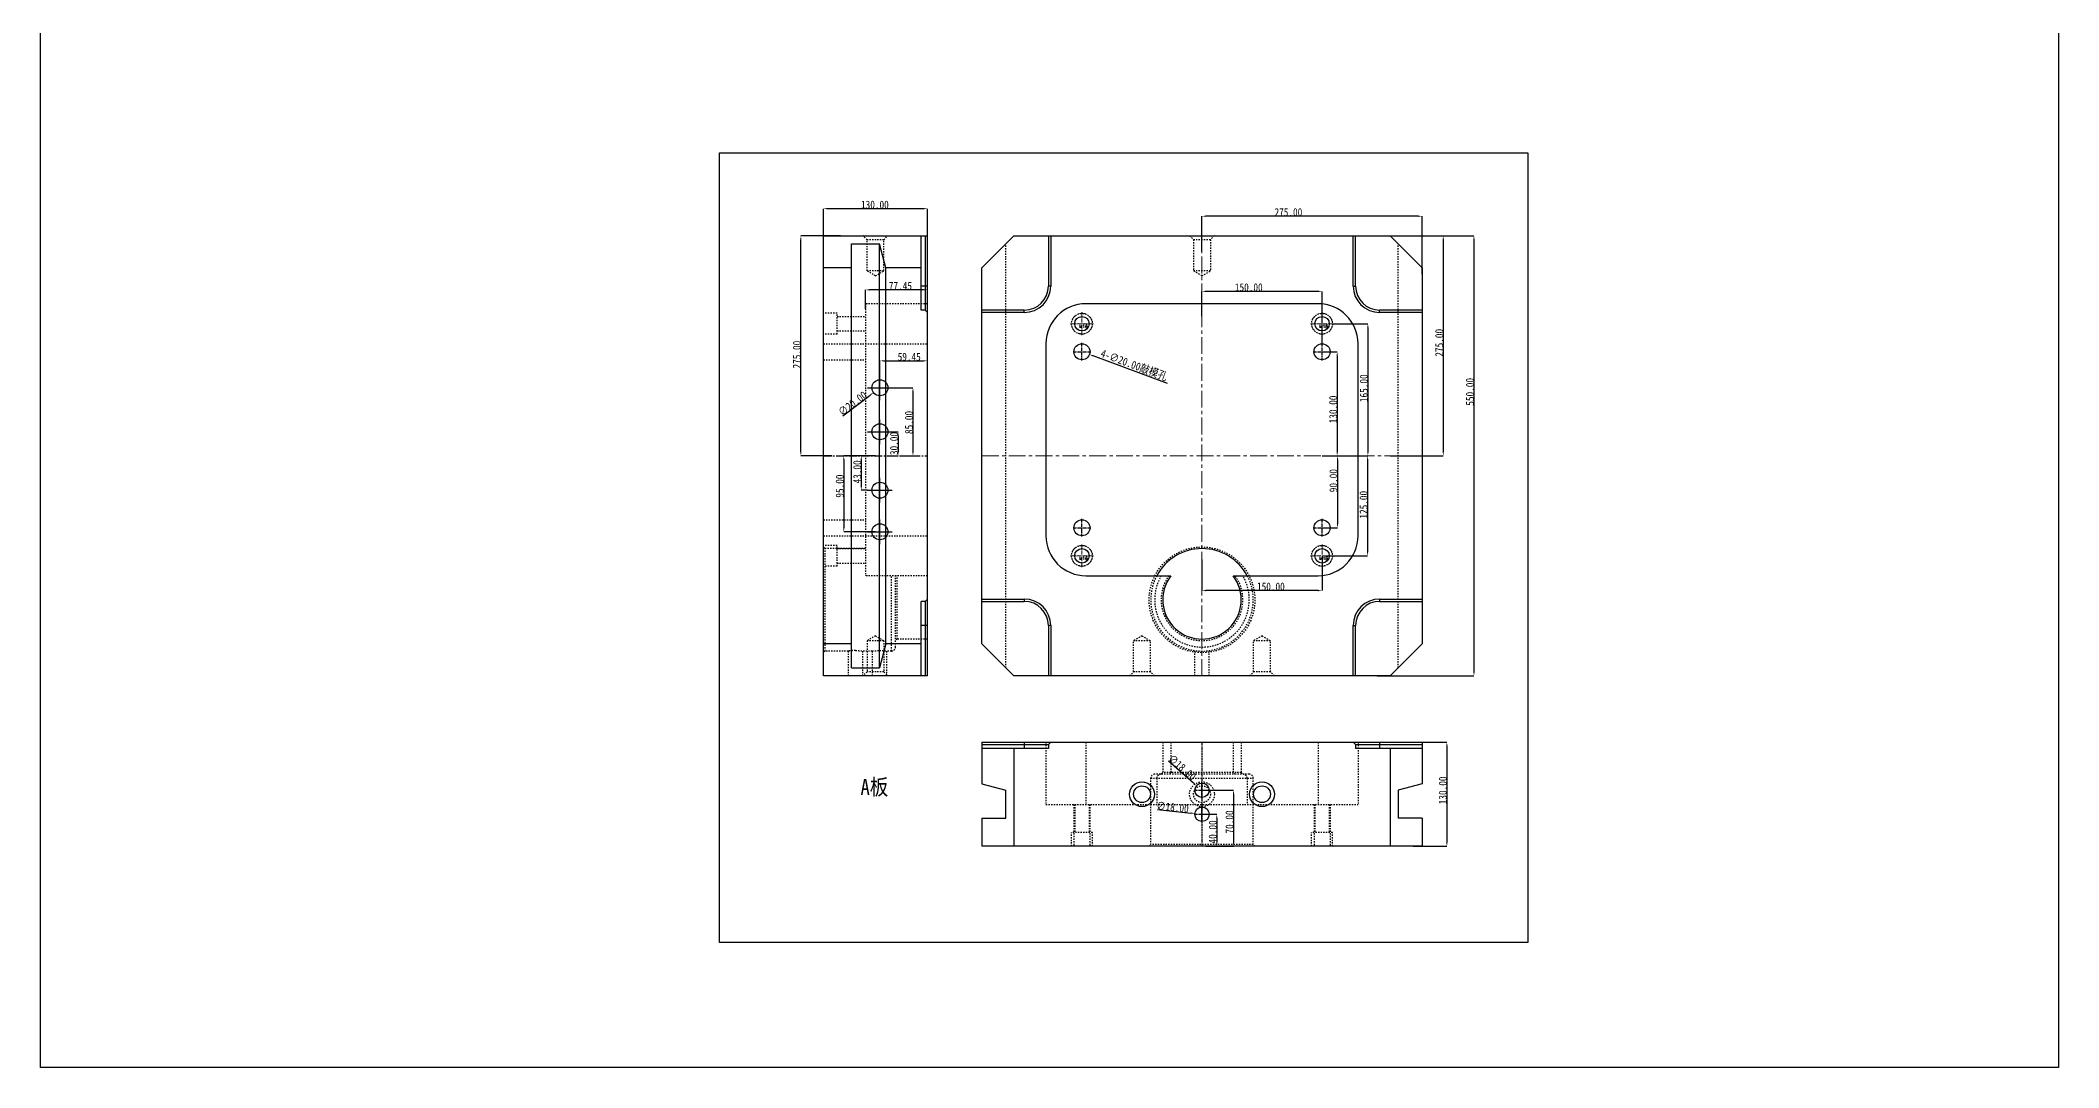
# Model space of a CAD drawing. Header units: millimetres. Extents: x -840 to 1682, y -9216 to -2117.
# Drawn here: x -840 to 1682, y -9216 to -7932 of the extents above; entities that cross this region are included whole.
import ezdxf

# ---------------------------------------------------------------- set-up
doc = ezdxf.new("R2010")
doc.units = ezdxf.units.MM
doc.header["$LTSCALE"] = 16.335
doc.header["$PDMODE"] = 3
doc.header["$PDSIZE"] = 8
doc.linetypes.add('CENTER', pattern=[0.6, 0.375, -0.075, 0.075, -0.075])
doc.linetypes.add('HIDDEN', pattern=[0.2, 0.1, -0.1])
doc.layers.get('0').update_dxf_attribs({"linetype": 'CONTINUOUS'})
doc.layers.get('Defpoints').update_dxf_attribs({"linetype": 'CONTINUOUS'})
doc.layers.add('center', color=1, linetype='CENTER', lineweight=9)
doc.layers.add('screw', color=33, linetype='CONTINUOUS', lineweight=13)
doc.layers.add('DEFAULT_2', color=8, linetype='HIDDEN')
doc.styles.get("Standard").update_dxf_attribs({"font": 'txt', "width": 0.85})
doc.styles.add('TXT', font='txt.shx', dxfattribs={"bigfont": 'gbcbig.shx'})
doc.dimstyles.new('mold', dxfattribs={"dimtxt": 10, "dimasz": 5, "dimexe": 0, "dimexo": 0, "dimgap": 0, "dimtad": 1, "dimzin": 1, "dimdsep": 46, "dimtxsty": 'Standard', "dimcen": 0, "dimclrd": 4, "dimclre": 4, "dimclrt": 6, "dimazin": 0, "dimtfac": 1, "dimtofl": 0, "dimtmove": 0, "dimatfit": 3, "dimfxl": 0, "dimarcsym": 0})

# ---------------------------------------------------------------- blocks, each defined once
blk = doc.blocks.new('*D767')
at = {"color": 4, "lineweight": -2}
for p, q in [((138.1, -8176.1), (138.1, -8142.4)), ((263.1, -8142.4), (143.1, -8142.4)), ((268.1, -8176.1), (268.1, -8142.4))]:
    blk.add_line(p, q, dxfattribs=at)
at = {"color": 4}
for points in [[(143.1, -8141.5), (143.1, -8143.2), (138.1, -8142.4)], [(263.1, -8141.5), (263.1, -8143.2), (268.1, -8142.4)]]:
    blk.add_solid(points, dxfattribs=at)
at = {"layer": 'Defpoints', "color": 0}
for p in [(138.1, -8142.4), (138.1, -8176.1), (268.1, -8176.1)]:
    blk.add_point(p, dxfattribs=at)
at = {"color": 6, "insert": (202.4, -8137.4), "char_height": 10, "attachment_point": 5}
blk.add_mtext('130.00', dxfattribs=at)
blk = doc.blocks.new('*D768')
at = {"color": 4, "lineweight": -2}
for p, q in [((190.7, -8267.6), (190.7, -8243.8)), ((263.1, -8243.8), (195.7, -8243.8)), ((268.1, -8288.7), (268.1, -8243.8))]:
    blk.add_line(p, q, dxfattribs=at)
at = {"color": 4}
for points in [[(195.7, -8242.9), (195.7, -8244.6), (190.7, -8243.8)], [(263.1, -8242.9), (263.1, -8244.6), (268.1, -8243.8)]]:
    blk.add_solid(points, dxfattribs=at)
at = {"layer": 'Defpoints', "color": 0}
for p in [(190.7, -8243.8), (190.7, -8267.6), (268.1, -8288.7)]:
    blk.add_point(p, dxfattribs=at)
at = {"color": 6, "insert": (234.3, -8238.8), "char_height": 10, "attachment_point": 5}
blk.add_mtext('77.45', dxfattribs=at)
blk = doc.blocks.new('screw_m16_i')
at = {"layer": 'screw', "color": 1, "linetype": 'CENTER', "ltscale": 0.808571}
for p, q in [((-14.3, 0), (14.3, 0)), ((0, -14.3), (0, 14.3))]:
    blk.add_line(p, q, dxfattribs=at)
at = {"layer": 'screw', "color": 8, "linetype": 'HIDDEN', "ltscale": 0.808571}
blk.add_circle((0, 0), 13, dxfattribs=at)
at = {"layer": 'screw', "color": 33}
blk.add_circle((0, 0), 9, dxfattribs=at)
at = {"layer": 'screw', "color": 6, "style": 'TXT'}
blk.add_text('M16', height=3.9, dxfattribs=at).set_placement((-3.38, -5.2))
blk = doc.blocks.new('*D769')
at = {"color": 4, "lineweight": -2}
for p, q in [((611.1, -8196), (611.1, -8151.8)), ((881.1, -8151.8), (616.1, -8151.8)), ((886.1, -8224.2), (886.1, -8151.8))]:
    blk.add_line(p, q, dxfattribs=at)
at = {"color": 4}
for points in [[(616.1, -8151), (616.1, -8152.6), (611.1, -8151.8)], [(881.1, -8151), (881.1, -8152.6), (886.1, -8151.8)]]:
    blk.add_solid(points, dxfattribs=at)
at = {"layer": 'Defpoints', "color": 0}
for p in [(611.1, -8151.8), (611.1, -8196), (886.1, -8224.2)]:
    blk.add_point(p, dxfattribs=at)
at = {"color": 6, "insert": (719.1, -8146.8), "char_height": 10, "attachment_point": 5}
blk.add_mtext('275.00', dxfattribs=at)
blk = doc.blocks.new('*D770')
at = {"color": 4, "lineweight": -2}
for p, q in [((846.1, -8176.1), (912.6, -8176.1)), ((912.6, -8181.1), (912.6, -8446.1)), ((846.1, -8451.1), (912.6, -8451.1))]:
    blk.add_line(p, q, dxfattribs=at)
at = {"color": 4}
for points in [[(911.8, -8181.1), (913.4, -8181.1), (912.6, -8176.1)], [(911.8, -8446.1), (913.4, -8446.1), (912.6, -8451.1)]]:
    blk.add_solid(points, dxfattribs=at)
at = {"layer": 'Defpoints', "color": 0}
for p in [(846.1, -8176.1), (846.1, -8451.1), (912.6, -8451.1)]:
    blk.add_point(p, dxfattribs=at)
at = {"color": 6, "insert": (907.6, -8309.9), "char_height": 10, "attachment_point": 5, "rotation": 90}
blk.add_mtext('275.00', dxfattribs=at)
blk = doc.blocks.new('*D771')
at = {"color": 4, "lineweight": -2}
for p, q in [((761.1, -8321.1), (780.1, -8321.1)), ((780.1, -8326.1), (780.1, -8446.1)), ((761.1, -8451.1), (780.1, -8451.1))]:
    blk.add_line(p, q, dxfattribs=at)
at = {"color": 4}
for points in [[(779.2, -8326.1), (780.9, -8326.1), (780.1, -8321.1)], [(779.2, -8446.1), (780.9, -8446.1), (780.1, -8451.1)]]:
    blk.add_solid(points, dxfattribs=at)
at = {"layer": 'Defpoints', "color": 0}
for p in [(761.1, -8321.1), (761.1, -8451.1), (780.1, -8451.1)]:
    blk.add_point(p, dxfattribs=at)
at = {"color": 6, "insert": (775.1, -8393.2), "char_height": 10, "attachment_point": 5, "rotation": 90}
blk.add_mtext('130.00', dxfattribs=at)
blk = doc.blocks.new('*D772')
at = {"color": 4, "lineweight": -2}
for p, q in [((775.4, -8286.1), (818.4, -8286.1)), ((818.4, -8291.1), (818.4, -8446.1)), ((761.1, -8451.1), (818.4, -8451.1))]:
    blk.add_line(p, q, dxfattribs=at)
at = {"color": 4}
for points in [[(817.6, -8291.1), (819.3, -8291.1), (818.4, -8286.1)], [(817.6, -8446.1), (819.3, -8446.1), (818.4, -8451.1)]]:
    blk.add_solid(points, dxfattribs=at)
at = {"layer": 'Defpoints', "color": 0}
for p in [(775.4, -8286.1), (761.1, -8451.1), (818.4, -8451.1)]:
    blk.add_point(p, dxfattribs=at)
at = {"color": 6, "insert": (813.4, -8366.7), "char_height": 10, "attachment_point": 5, "rotation": 90}
blk.add_mtext('165.00', dxfattribs=at)
blk = doc.blocks.new('*D773')
at = {"color": 4, "lineweight": -2}
for p, q in [((611.1, -8276.8), (611.1, -8245.7)), ((756.1, -8245.7), (616.1, -8245.7)), ((761.1, -8310.1), (761.1, -8245.7))]:
    blk.add_line(p, q, dxfattribs=at)
at = {"color": 4}
for points in [[(616.1, -8244.8), (616.1, -8246.5), (611.1, -8245.7)], [(756.1, -8244.8), (756.1, -8246.5), (761.1, -8245.7)]]:
    blk.add_solid(points, dxfattribs=at)
at = {"layer": 'Defpoints', "color": 0}
for p in [(611.1, -8245.7), (611.1, -8276.8), (761.1, -8310.1)]:
    blk.add_point(p, dxfattribs=at)
at = {"color": 6, "insert": (669.6, -8240.7), "char_height": 10, "attachment_point": 5}
blk.add_mtext('150.00', dxfattribs=at)
blk = doc.blocks.new('*D774')
at = {"color": 4, "lineweight": -2}
for p, q in [((761.1, -8451.1), (780.4, -8451.1)), ((780.4, -8456.1), (780.4, -8536.1)), ((761.1, -8541.1), (780.4, -8541.1))]:
    blk.add_line(p, q, dxfattribs=at)
at = {"color": 4}
for points in [[(779.6, -8456.1), (781.3, -8456.1), (780.4, -8451.1)], [(779.6, -8536.1), (781.3, -8536.1), (780.4, -8541.1)]]:
    blk.add_solid(points, dxfattribs=at)
at = {"layer": 'Defpoints', "color": 0}
for p in [(761.1, -8451.1), (761.1, -8541.1), (780.4, -8541.1)]:
    blk.add_point(p, dxfattribs=at)
at = {"color": 6, "insert": (775.4, -8482.2), "char_height": 10, "attachment_point": 5, "rotation": 90}
blk.add_mtext('90.00', dxfattribs=at)
blk = doc.blocks.new('*D775')
at = {"color": 4, "lineweight": -2}
for p, q in [((789.8, -8451.1), (818.1, -8451.1)), ((818.1, -8456.1), (818.1, -8571.1)), ((765.3, -8576.1), (818.1, -8576.1))]:
    blk.add_line(p, q, dxfattribs=at)
at = {"color": 4}
for points in [[(817.3, -8456.1), (818.9, -8456.1), (818.1, -8451.1)], [(817.3, -8571.1), (818.9, -8571.1), (818.1, -8576.1)]]:
    blk.add_solid(points, dxfattribs=at)
at = {"layer": 'Defpoints', "color": 0}
for p in [(789.8, -8451.1), (765.3, -8576.1), (818.1, -8576.1)]:
    blk.add_point(p, dxfattribs=at)
at = {"color": 6, "insert": (813.1, -8512.3), "char_height": 10, "attachment_point": 5, "rotation": 90}
blk.add_mtext('125.00', dxfattribs=at)
blk = doc.blocks.new('*D776')
at = {"color": 4, "lineweight": -2}
for p, q in [((611.1, -8580.8), (611.1, -8619.6)), ((761.1, -8576.1), (761.1, -8619.6)), ((756.1, -8619.6), (616.1, -8619.6))]:
    blk.add_line(p, q, dxfattribs=at)
at = {"color": 4}
for points in [[(616.1, -8618.8), (616.1, -8620.4), (611.1, -8619.6)], [(756.1, -8618.8), (756.1, -8620.4), (761.1, -8619.6)]]:
    blk.add_solid(points, dxfattribs=at)
at = {"layer": 'Defpoints', "color": 0}
for p in [(611.1, -8580.8), (761.1, -8576.1), (611.1, -8619.6)]:
    blk.add_point(p, dxfattribs=at)
at = {"color": 6, "insert": (697.2, -8614.6), "char_height": 10, "attachment_point": 5}
blk.add_mtext('150.00', dxfattribs=at)
blk = doc.blocks.new('*D777')
at = {"color": 4, "lineweight": -2}
blk.add_line((569.1, -8832.2), (600.6, -8859.8), dxfattribs=at)
at = {"color": 4}
blk.add_solid([(601.1, -8859.2), (600.1, -8860.4), (604.4, -8863.1)], dxfattribs=at)
at = {"layer": 'Defpoints', "color": 0}
for p in [(604.4, -8863.1), (617.9, -8875)]:
    blk.add_point(p, dxfattribs=at)
at = {"color": 6, "insert": (586.3, -8840.6), "char_height": 10, "attachment_point": 5, "rotation": 318.7905}
blk.add_mtext('∅18.00', dxfattribs=at)
blk = doc.blocks.new('*D778')
at = {"color": 4, "lineweight": -2}
blk.add_line((555.6, -8893.2), (597.2, -8897.6), dxfattribs=at)
at = {"color": 4}
blk.add_solid([(597.3, -8896.7), (597.1, -8898.4), (602.2, -8898.1)], dxfattribs=at)
at = {"layer": 'Defpoints', "color": 0}
for p in [(602.2, -8898.1), (620.1, -8900)]:
    blk.add_point(p, dxfattribs=at)
at = {"color": 6, "insert": (574.4, -8890.2), "char_height": 10, "attachment_point": 5, "rotation": 354.0104}
blk.add_mtext('∅18.00', dxfattribs=at)
blk = doc.blocks.new('*D779')
at = {"color": 4, "lineweight": -2}
for p, q in [((611.1, -8899), (629.6, -8899)), ((629.6, -8904), (629.6, -8934)), ((615.8, -8939), (629.6, -8939))]:
    blk.add_line(p, q, dxfattribs=at)
at = {"color": 4}
for points in [[(628.8, -8904), (630.4, -8904), (629.6, -8899)], [(628.8, -8934), (630.4, -8934), (629.6, -8939)]]:
    blk.add_solid(points, dxfattribs=at)
at = {"layer": 'Defpoints', "color": 0}
for p in [(611.1, -8899), (615.8, -8939), (629.6, -8939)]:
    blk.add_point(p, dxfattribs=at)
at = {"color": 6, "insert": (624.6, -8921.1), "char_height": 10, "attachment_point": 5, "rotation": 90}
blk.add_mtext('40.00', dxfattribs=at)
blk = doc.blocks.new('*D780')
at = {"color": 4, "lineweight": -2}
for p, q in [((611.1, -8869), (650.6, -8869)), ((650.6, -8874), (650.6, -8934)), ((615.8, -8939), (650.6, -8939))]:
    blk.add_line(p, q, dxfattribs=at)
at = {"color": 4}
for points in [[(649.7, -8874), (651.4, -8874), (650.6, -8869)], [(649.7, -8934), (651.4, -8934), (650.6, -8939)]]:
    blk.add_solid(points, dxfattribs=at)
at = {"layer": 'Defpoints', "color": 0}
for p in [(611.1, -8869), (615.8, -8939), (650.6, -8939)]:
    blk.add_point(p, dxfattribs=at)
at = {"color": 6, "insert": (645.6, -8908.7), "char_height": 10, "attachment_point": 5, "rotation": 90}
blk.add_mtext('70.00', dxfattribs=at)
blk = doc.blocks.new('*D781')
at = {"color": 4, "lineweight": -2}
blk.add_line((162.3, -8401.3), (196.7, -8375.2), dxfattribs=at)
at = {"color": 4}
blk.add_solid([(196.2, -8374.5), (197.2, -8375.8), (200.7, -8372.1)], dxfattribs=at)
at = {"layer": 'Defpoints', "color": 0}
for p in [(200.7, -8372.1), (216.6, -8360)]:
    blk.add_point(p, dxfattribs=at)
at = {"color": 6, "insert": (174.5, -8385.8), "char_height": 10, "attachment_point": 5, "rotation": 37.2338}
blk.add_mtext('∅20.00', dxfattribs=at)
blk = doc.blocks.new('*D782')
at = {"color": 4, "lineweight": -2}
for p, q in [((208.7, -8362.4), (208.7, -8332.5)), ((213.7, -8332.5), (263.1, -8332.5)), ((268.1, -8341.7), (268.1, -8332.5))]:
    blk.add_line(p, q, dxfattribs=at)
at = {"color": 4}
for points in [[(213.7, -8331.7), (213.7, -8333.3), (208.7, -8332.5)], [(263.1, -8331.7), (263.1, -8333.3), (268.1, -8332.5)]]:
    blk.add_solid(points, dxfattribs=at)
at = {"layer": 'Defpoints', "color": 0}
for p in [(268.1, -8332.5), (268.1, -8341.7), (208.7, -8362.4)]:
    blk.add_point(p, dxfattribs=at)
at = {"color": 6, "insert": (245.3, -8327.5), "char_height": 10, "attachment_point": 5}
blk.add_mtext('59.45', dxfattribs=at)
blk = doc.blocks.new('*D783')
at = {"color": 4, "lineweight": -2}
for p, q in [((224.2, -8366.1), (250, -8366.1)), ((250, -8371.1), (250, -8446.1)), ((233.2, -8451.1), (250, -8451.1))]:
    blk.add_line(p, q, dxfattribs=at)
at = {"color": 4}
for points in [[(249.1, -8371.1), (250.8, -8371.1), (250, -8366.1)], [(249.1, -8446.1), (250.8, -8446.1), (250, -8451.1)]]:
    blk.add_solid(points, dxfattribs=at)
at = {"layer": 'Defpoints', "color": 0}
for p in [(224.2, -8366.1), (233.2, -8451.1), (250, -8451.1)]:
    blk.add_point(p, dxfattribs=at)
at = {"color": 6, "insert": (245, -8409.5), "char_height": 10, "attachment_point": 5, "rotation": 90}
blk.add_mtext('85.00', dxfattribs=at)
blk = doc.blocks.new('*D784')
at = {"color": 4, "lineweight": -2}
for p, q in [((224.2, -8421.1), (231.4, -8421.1)), ((231.4, -8426.1), (231.4, -8446.1)), ((224.2, -8451.1), (231.4, -8451.1))]:
    blk.add_line(p, q, dxfattribs=at)
at = {"color": 4}
for points in [[(230.5, -8426.1), (232.2, -8426.1), (231.4, -8421.1)], [(230.5, -8446.1), (232.2, -8446.1), (231.4, -8451.1)]]:
    blk.add_solid(points, dxfattribs=at)
at = {"layer": 'Defpoints', "color": 0}
for p in [(224.2, -8421.1), (224.2, -8451.1), (231.4, -8451.1)]:
    blk.add_point(p, dxfattribs=at)
at = {"color": 6, "insert": (226.4, -8435.8), "char_height": 10, "attachment_point": 5, "rotation": 90}
blk.add_mtext('30.00', dxfattribs=at)
blk = doc.blocks.new('*D785')
at = {"color": 4, "lineweight": -2}
for p, q in [((203.1, -8451.1), (185.4, -8451.1)), ((185.4, -8456.1), (185.4, -8489.1)), ((193.2, -8494.1), (185.4, -8494.1))]:
    blk.add_line(p, q, dxfattribs=at)
at = {"color": 4}
for points in [[(184.5, -8456.1), (186.2, -8456.1), (185.4, -8451.1)], [(184.5, -8489.1), (186.2, -8489.1), (185.4, -8494.1)]]:
    blk.add_solid(points, dxfattribs=at)
at = {"layer": 'Defpoints', "color": 0}
for p in [(203.1, -8451.1), (185.4, -8494.1), (193.2, -8494.1)]:
    blk.add_point(p, dxfattribs=at)
at = {"color": 6, "insert": (180.4, -8471.2), "char_height": 10, "attachment_point": 5, "rotation": 90}
blk.add_mtext('43.00', dxfattribs=at)
blk = doc.blocks.new('*D786')
at = {"color": 4, "lineweight": -2}
for p, q in [((203.1, -8451.1), (163.5, -8451.1)), ((163.5, -8456.1), (163.5, -8541.1)), ((203.1, -8546.1), (163.5, -8546.1))]:
    blk.add_line(p, q, dxfattribs=at)
at = {"color": 4}
for points in [[(162.7, -8456.1), (164.3, -8456.1), (163.5, -8451.1)], [(162.7, -8541.1), (164.3, -8541.1), (163.5, -8546.1)]]:
    blk.add_solid(points, dxfattribs=at)
at = {"layer": 'Defpoints', "color": 0}
for p in [(203.1, -8451.1), (163.5, -8546.1), (203.1, -8546.1)]:
    blk.add_point(p, dxfattribs=at)
at = {"color": 6, "insert": (158.5, -8489), "char_height": 10, "attachment_point": 5, "rotation": 90}
blk.add_mtext('95.00', dxfattribs=at)
blk = doc.blocks.new('*D787')
at = {"color": 4, "lineweight": -2}
for p, q in [((159.3, -8176.1), (109.9, -8176.1)), ((109.9, -8446.1), (109.9, -8181.1)), ((148.4, -8451.1), (109.9, -8451.1))]:
    blk.add_line(p, q, dxfattribs=at)
at = {"color": 4}
for points in [[(109.1, -8181.1), (110.7, -8181.1), (109.9, -8176.1)], [(109.1, -8446.1), (110.7, -8446.1), (109.9, -8451.1)]]:
    blk.add_solid(points, dxfattribs=at)
at = {"layer": 'Defpoints', "color": 0}
for p in [(109.9, -8176.1), (159.3, -8176.1), (148.4, -8451.1)]:
    blk.add_point(p, dxfattribs=at)
at = {"color": 6, "insert": (104.9, -8324.7), "char_height": 10, "attachment_point": 5, "rotation": 90}
blk.add_mtext('275.00', dxfattribs=at)
blk = doc.blocks.new('*D788')
at = {"color": 4, "lineweight": -2}
for p, q in [((875.2, -8809), (917.1, -8809)), ((917.1, -8814), (917.1, -8934)), ((875.2, -8939), (917.1, -8939))]:
    blk.add_line(p, q, dxfattribs=at)
at = {"color": 4}
for points in [[(916.3, -8814), (918, -8814), (917.1, -8809)], [(916.3, -8934), (918, -8934), (917.1, -8939)]]:
    blk.add_solid(points, dxfattribs=at)
at = {"layer": 'Defpoints', "color": 0}
for p in [(875.2, -8809), (875.2, -8939), (917.1, -8939)]:
    blk.add_point(p, dxfattribs=at)
at = {"color": 6, "insert": (912.1, -8869.2), "char_height": 10, "attachment_point": 5, "rotation": 90}
blk.add_mtext('130.00', dxfattribs=at)
blk = doc.blocks.new('*D789')
at = {"color": 4, "lineweight": -2}
blk.add_line((567.9, -8360.7), (475.2, -8326.3), dxfattribs=at)
at = {"color": 4}
blk.add_solid([(475.5, -8325.5), (474.9, -8327.1), (470.5, -8324.6)], dxfattribs=at)
at = {"layer": 'Defpoints', "color": 0}
for p in [(451.8, -8317.6), (470.5, -8324.6)]:
    blk.add_point(p, dxfattribs=at)
at = {"color": 6, "insert": (526.2, -8338.2), "char_height": 10, "attachment_point": 5, "rotation": 339.6554}
blk.add_mtext('4-∅20.00{\\fSimSun|b0|i0|c134|p2;敲模孔}', dxfattribs=at)
blk = doc.blocks.new('*D864')
at = {"color": 4, "lineweight": -2}
for p, q in [((846.1, -8176.1), (951, -8176.1)), ((951, -8181.1), (951, -8721.1)), ((829.9, -8726.1), (951, -8726.1))]:
    blk.add_line(p, q, dxfattribs=at)
at = {"color": 4}
for points in [[(950.1, -8181.1), (951.8, -8181.1), (951, -8176.1)], [(950.1, -8721.1), (951.8, -8721.1), (951, -8726.1)]]:
    blk.add_solid(points, dxfattribs=at)
at = {"layer": 'Defpoints', "color": 0}
for p in [(846.1, -8176.1), (829.9, -8726.1), (951, -8726.1)]:
    blk.add_point(p, dxfattribs=at)
at = {"color": 6, "insert": (946, -8371.2), "char_height": 10, "attachment_point": 5, "rotation": 90}
blk.add_mtext('550.00', dxfattribs=at)

msp = doc.modelspace()

# ---------------------------------------------------------------- linework, layer by layer
at = {"color": 7, "linetype": 'Continuous'}
for p, q in [((138.121, -8726.094), (138.121, -8176.094)), ((138.121, -8176.094), (268.121, -8176.094)), ((173.121, -8716.094), (173.121, -8186.094)), ((173.121, -8186.094), (208.121, -8186.094)), ((208.121, -8716.094), (208.121, -8186.094)), ((216.159, -8216.094), (208.121, -8186.094)), ((260.121, -8269.094), (260.121, -8176.094)), ((265.121, -8176.094), (265.121, -8269.094)), ((268.121, -8726.094), (268.121, -8176.094)), ((336.132, -8216.094), (376.132, -8176.094)), ((376.132, -8176.094), (846.132, -8176.094)), ((419.132, -8176.094), (419.132, -8239.094)), ((422.132, -8176.094), (422.132, -8239.094)), ((800.132, -8239.094), (800.132, -8176.094)), ((803.132, -8239.094), (803.132, -8176.094)), ((846.132, -8176.094), (886.132, -8216.094)), ((173.121, -8216.094), (138.121, -8216.094)), ((216.159, -8686.094), (216.159, -8216.094)), ((260.121, -8216.094), (216.159, -8216.094)), ((336.132, -8686.094), (336.132, -8216.094)), ((886.132, -8216.094), (886.132, -8686.094)), ((268.121, -8239.094), (260.121, -8239.094)), ((422.132, -8239.094), (419.132, -8239.094)), ((800.132, -8239.094), (803.132, -8239.094)), ((265.121, -8269.094), (260.121, -8269.094)), ((268.121, -8272.094), (265.121, -8269.094)), ((389.132, -8269.094), (336.132, -8269.094)), ((389.132, -8272.094), (389.132, -8269.094)), ((756.132, -8261.094), (466.132, -8261.094)), ((886.132, -8269.094), (833.132, -8269.094)), ((833.132, -8272.094), (833.132, -8269.094)), ((389.132, -8272.094), (336.132, -8272.094)), ((886.132, -8272.094), (833.132, -8272.094)), ((416.132, -8311.094), (416.132, -8551.094)), ((806.132, -8551.094), (806.132, -8311.094)), ((466.132, -8601.094), (572.326, -8601.094)), ((649.938, -8601.094), (756.132, -8601.094)), ((265.121, -8633.094), (260.121, -8633.094)), ((260.121, -8726.094), (260.121, -8633.094)), ((265.121, -8633.094), (268.121, -8630.094)), ((265.121, -8633.094), (265.121, -8726.094)), ((336.132, -8630.094), (389.132, -8630.094)), ((336.132, -8633.094), (389.132, -8633.094)), ((389.132, -8630.094), (389.132, -8633.094)), ((833.132, -8630.094), (886.132, -8630.094)), ((833.132, -8630.094), (833.132, -8633.094)), ((833.132, -8633.094), (886.132, -8633.094)), ((268.121, -8663.094), (260.121, -8663.094)), ((422.132, -8663.094), (419.132, -8663.094)), ((419.132, -8663.094), (419.132, -8726.094)), ((422.132, -8663.094), (422.132, -8726.094)), ((800.132, -8663.094), (803.132, -8663.094)), ((800.132, -8726.094), (800.132, -8663.094)), ((803.132, -8726.094), (803.132, -8663.094)), ((173.121, -8686.094), (138.121, -8686.094)), ((216.159, -8686.094), (208.121, -8716.094)), ((260.121, -8686.094), (216.159, -8686.094)), ((376.132, -8726.094), (336.132, -8686.094)), ((886.132, -8686.094), (846.132, -8726.094)), ((173.121, -8716.094), (208.121, -8716.094)), ((268.121, -8726.094), (138.121, -8726.094)), ((846.132, -8726.094), (376.132, -8726.094)), ((336.132, -8809.031), (336.132, -8860.993)), ((336.132, -8809.031), (886.132, -8809.031)), ((336.132, -8812.031), (419.132, -8812.031)), ((419.132, -8817.031), (336.132, -8817.031)), ((376.132, -8817.031), (376.132, -8939.031)), ((389.132, -8809.031), (389.132, -8817.031)), ((422.132, -8809.031), (419.132, -8812.031)), ((419.132, -8812.031), (419.132, -8817.031)), ((803.132, -8812.031), (800.132, -8809.031)), ((803.132, -8812.031), (886.132, -8812.031)), ((803.132, -8812.031), (803.132, -8817.031)), ((886.132, -8817.031), (803.132, -8817.031)), ((833.132, -8809.031), (833.132, -8817.031)), ((846.132, -8817.031), (846.132, -8939.031)), ((886.132, -8809.031), (886.132, -8860.993)), ((336.132, -8860.993), (366.132, -8869.031)), ((366.132, -8904.031), (366.132, -8869.031)), ((886.132, -8860.993), (856.132, -8869.031)), ((856.132, -8869.031), (856.132, -8904.031)), ((336.132, -8904.031), (336.132, -8939.031)), ((336.132, -8904.031), (366.132, -8904.031)), ((886.132, -8904.031), (856.132, -8904.031)), ((886.132, -8904.031), (886.132, -8939.031)), ((886.132, -8939.031), (336.132, -8939.031))]:
    msp.add_line(p, q, dxfattribs=at)
at = {"color": 1, "linetype": 'CENTER', "ltscale": 0.621977}
for p, q in [((450.132, -8321.094), (472.132, -8321.094)), ((461.132, -8332.094), (461.132, -8310.094)), ((750.132, -8321.094), (772.132, -8321.094)), ((761.132, -8332.094), (761.132, -8310.094)), ((450.132, -8541.094), (472.132, -8541.094)), ((461.132, -8552.094), (461.132, -8530.094)), ((750.132, -8541.094), (772.132, -8541.094)), ((761.132, -8552.094), (761.132, -8530.094))]:
    msp.add_line(p, q, dxfattribs=at)
at = {"color": 1, "linetype": 'CENTER', "ltscale": 0.310989}
for p, q in [((193.171, -8366.094), (224.171, -8366.094)), ((208.671, -8381.594), (208.671, -8350.594)), ((193.171, -8421.094), (224.171, -8421.094)), ((208.671, -8436.594), (208.671, -8405.594)), ((193.171, -8494.094), (224.171, -8494.094)), ((208.671, -8509.594), (208.671, -8478.594)), ((193.171, -8546.094), (224.171, -8546.094)), ((208.671, -8561.594), (208.671, -8530.594))]:
    msp.add_line(p, q, dxfattribs=at)
at = {"color": 1, "linetype": 'CENTER', "ltscale": 1.617141}
msp.add_line((138.121, -8451.094), (268.121, -8451.094), dxfattribs=at)
at = {"color": 1, "linetype": 'CENTER', "ltscale": 0.646378}
msp.add_line((611.132, -8809.031), (611.132, -8939.031), dxfattribs=at)
at = {"color": 1, "linetype": 'CENTER', "ltscale": 0.55978}
for p, q in [((601.232, -8869.031), (621.032, -8869.031)), ((611.132, -8878.931), (611.132, -8859.131)), ((601.232, -8899.031), (621.032, -8899.031)), ((611.132, -8908.931), (611.132, -8889.131))]:
    msp.add_line(p, q, dxfattribs=at)
for points in [[(-840.362, -2117.327), (1681.537, -2117.327), (1681.537, -9215.654), (-840.362, -9215.654)], [(8.321, -8072.421), (1018.099, -8072.421), (1018.099, -9059.378), (8.321, -9059.378)]]:
    msp.add_lwpolyline(points, close=True)
at = {"color": 7, "linetype": 'Continuous'}
for centre, radius in [((461.132, -8286.094), 9), ((761.132, -8286.094), 9), ((461.132, -8321.094), 10), ((761.132, -8321.094), 10), ((461.132, -8541.094), 10), ((761.132, -8541.094), 10), ((461.132, -8576.094), 9), ((761.132, -8576.094), 9), ((536.132, -8874.031), 15.5), ((536.132, -8874.031), 10.5), ((611.132, -8869.031), 9), ((686.132, -8874.031), 15.5), ((686.132, -8874.031), 10.5), ((611.132, -8899.031), 9)]:
    msp.add_circle(centre, radius, dxfattribs=at)
for centre in [(208.671, -8366.094), (208.671, -8421.094), (208.671, -8494.094), (208.671, -8546.094)]:
    msp.add_circle(centre, 10)
for centre, radius, start, end in [((389.132, -8239.094), 33, 270, 0), ((389.132, -8239.094), 30, 270, 0), ((833.132, -8239.094), 33, 180, 270), ((833.132, -8239.094), 30, 180, 270), ((466.132, -8311.094), 50, 90, 180), ((756.132, -8311.094), 50, 0, 90), ((466.132, -8551.094), 50, 180, 270), ((611.132, -8631.094), 64.05, 27.929454, 152.070546), ((756.132, -8551.094), 50, 270, 0), ((611.132, -8631.094), 49.05, 142.293211, 37.706789), ((389.132, -8663.094), 33, 0, 90), ((389.132, -8663.094), 30, 0, 90), ((833.132, -8663.094), 33, 90, 180), ((833.132, -8663.094), 30, 90, 180)]:
    msp.add_arc(centre, radius, start, end, dxfattribs=at)
at = {"layer": 'center', "color": 1, "linetype": 'CENTER', "ltscale": 3.420875}
for p, q in [((611.132, -8726.094), (611.132, -8176.094)), ((336.132, -8451.094), (886.132, -8451.094))]:
    msp.add_line(p, q, dxfattribs=at)
at = {"layer": 'DEFAULT_2', "color": 8, "linetype": 'HIDDEN'}
for p, q in [((192.621, -8181.094), (187.621, -8176.094)), ((192.621, -8220.032), (192.621, -8181.094)), ((213.621, -8181.094), (192.621, -8181.094)), ((213.621, -8181.094), (218.621, -8176.094)), ((213.621, -8220.032), (213.621, -8181.094)), ((366.132, -8716.094), (366.132, -8186.094)), ((595.632, -8176.094), (600.632, -8181.094)), ((600.632, -8181.094), (600.632, -8220.032)), ((621.632, -8181.094), (600.632, -8181.094)), ((626.632, -8176.094), (621.632, -8181.094)), ((621.632, -8181.094), (621.632, -8220.032)), ((856.132, -8716.094), (856.132, -8186.094)), ((203.121, -8226.094), (192.621, -8220.032)), ((213.621, -8220.032), (192.621, -8220.032)), ((203.121, -8226.094), (213.621, -8220.032)), ((611.132, -8226.094), (600.632, -8220.032)), ((621.632, -8220.032), (600.632, -8220.032)), ((611.132, -8226.094), (621.632, -8220.032)), ((190.671, -8261.094), (190.671, -8601.094)), ((268.121, -8261.094), (190.671, -8261.094)), ((155.121, -8273.094), (138.121, -8273.094)), ((155.121, -8299.094), (155.121, -8273.094)), ((155.121, -8277.094), (190.671, -8277.094)), ((155.121, -8295.094), (190.671, -8295.094)), ((155.121, -8299.094), (138.121, -8299.094)), ((138.121, -8311.094), (268.121, -8311.094)), ((138.121, -8331.094), (190.671, -8331.094)), ((138.121, -8531.094), (190.671, -8531.094)), ((138.121, -8551.094), (268.121, -8551.094)), ((155.121, -8563.094), (138.121, -8563.094)), ((140.121, -8567.044), (138.121, -8565.044)), ((140.121, -8695.144), (140.121, -8567.044)), ((190.671, -8567.044), (140.121, -8567.044)), ((155.121, -8589.094), (155.121, -8563.094)), ((155.121, -8567.094), (190.671, -8567.094)), ((155.121, -8589.094), (138.121, -8589.094)), ((155.121, -8585.094), (190.671, -8585.094)), ((268.121, -8601.094), (190.671, -8601.094)), ((223.121, -8695.144), (223.121, -8601.094)), ((228.121, -8690.142), (228.121, -8601.094)), ((230.121, -8680.144), (230.121, -8601.094)), ((140.121, -8695.144), (138.121, -8697.144)), ((169.121, -8695.144), (140.121, -8695.144)), ((169.121, -8695.144), (169.121, -8726.094)), ((199.121, -8695.144), (187.121, -8695.144)), ((187.121, -8695.144), (187.121, -8726.094)), ((203.121, -8676.094), (192.621, -8682.157)), ((213.621, -8682.157), (192.621, -8682.157)), ((192.621, -8682.157), (192.621, -8721.094)), ((199.121, -8695.144), (199.121, -8726.094)), ((203.121, -8676.094), (213.621, -8682.157)), ((213.621, -8682.157), (213.621, -8721.094)), ((223.121, -8695.144), (217.121, -8695.144)), ((217.121, -8695.144), (217.121, -8726.094)), ((230.121, -8680.144), (228.121, -8682.144)), ((268.121, -8680.144), (230.121, -8680.144)), ((536.132, -8676.094), (525.632, -8682.157)), ((546.632, -8682.157), (525.632, -8682.157)), ((525.632, -8721.094), (525.632, -8682.157)), ((536.132, -8676.094), (546.632, -8682.157)), ((546.632, -8721.094), (546.632, -8682.157)), ((602.132, -8726.094), (602.132, -8694.509)), ((620.132, -8726.094), (620.132, -8694.509)), ((686.132, -8676.094), (675.632, -8682.157)), ((696.632, -8682.157), (675.632, -8682.157)), ((675.632, -8721.094), (675.632, -8682.157)), ((686.132, -8676.094), (696.632, -8682.157)), ((696.632, -8721.094), (696.632, -8682.157)), ((192.621, -8721.094), (187.621, -8726.094)), ((213.621, -8721.094), (192.621, -8721.094)), ((213.621, -8721.094), (218.621, -8726.094)), ((520.632, -8726.094), (525.632, -8721.094)), ((546.632, -8721.094), (525.632, -8721.094)), ((551.632, -8726.094), (546.632, -8721.094)), ((670.632, -8726.094), (675.632, -8721.094)), ((696.632, -8721.094), (675.632, -8721.094)), ((701.632, -8726.094), (696.632, -8721.094)), ((416.132, -8809.031), (416.132, -8886.831)), ((466.132, -8809.031), (466.132, -8886.831)), ((562.082, -8809.031), (562.082, -8847.031)), ((572.326, -8809.031), (572.326, -8847.031)), ((649.938, -8809.031), (649.938, -8847.031)), ((660.182, -8809.031), (660.182, -8847.031)), ((756.132, -8809.031), (756.132, -8886.831)), ((806.132, -8809.031), (806.132, -8886.831)), ((670.18, -8849.031), (552.083, -8849.031)), ((562.082, -8847.031), (560.082, -8849.031)), ((660.182, -8847.031), (562.082, -8847.031)), ((660.182, -8847.031), (662.182, -8849.031)), ((547.082, -8937.031), (547.082, -8854.031)), ((547.082, -8854.031), (675.182, -8854.031)), ((554.542, -8854.031), (554.542, -8886.831)), ((667.721, -8854.031), (667.721, -8886.831)), ((675.182, -8937.031), (675.182, -8854.031)), ((416.132, -8886.831), (806.132, -8886.831)), ((451.132, -8886.831), (451.132, -8939.031)), ((452.132, -8886.831), (452.132, -8922.031)), ((470.132, -8886.831), (470.132, -8922.031)), ((471.132, -8886.831), (471.132, -8939.031)), ((751.132, -8886.831), (751.132, -8939.031)), ((752.132, -8886.831), (752.132, -8922.031)), ((770.132, -8886.831), (770.132, -8922.031)), ((771.132, -8886.831), (771.132, -8939.031)), ((448.132, -8939.031), (448.132, -8922.031)), ((474.132, -8922.031), (448.132, -8922.031)), ((474.132, -8939.031), (474.132, -8922.031)), ((774.132, -8922.031), (748.132, -8922.031)), ((748.132, -8939.031), (748.132, -8922.031)), ((774.132, -8939.031), (774.132, -8922.031)), ((545.082, -8939.031), (547.082, -8937.031)), ((675.182, -8937.031), (547.082, -8937.031)), ((677.182, -8939.031), (675.182, -8937.031))]:
    msp.add_line(p, q, dxfattribs=at)
for centre, radius in [((461.132, -8286.094), 13), ((761.132, -8286.094), 13), ((461.132, -8576.094), 13), ((611.132, -8631.094), 66.05), ((761.132, -8576.094), 13), ((611.132, -8874.031), 15.5), ((611.132, -8874.031), 10.5)]:
    msp.add_circle(centre, radius, dxfattribs=at)
for centre, radius, start, end in [((611.132, -8631.094), 64.05, 152.070546, 27.929454), ((611.132, -8631.094), 59.05, 149.466369, 30.533631), ((611.132, -8631.094), 51.05, 144.007325, 35.992675), ((178.134, -8758.457), 63.948, 90.012041, 94.518323), ((223.121, -8690.144), 5, 270, 0), ((552.082, -8854.031), 5, 90, 180), ((560.27, -8855.725), 6.694, 90.000097, 91.585988), ((753.75, -9076.286), 292.357, 128.356963, 128.984257), ((468.511, -9076.288), 292.36, 51.015746, 51.643034), ((661.993, -8855.725), 6.694, 88.414011, 89.999903), ((670.182, -8854.031), 5, 0, 90)]:
    msp.add_arc(centre, radius, start, end, dxfattribs=at)
for points, knots in [([(169.121, -8695.144), (169.099, -8695.149), (169.297, -8695.117), (169.393, -8695.108), (169.781, -8695.054), (170.211, -8695), (170.793, -8694.93), (171.76, -8694.824), (172.544, -8694.751), (173.097, -8694.708)], [0, 0, 0, 0, 0.01708382, 0.06783908, 0.15150009, 0.26674794, 0.41160728, 0.58397146, 1, 1, 1, 1]), ([(178.121, -8694.509), (176.971, -8694.509), (175.302, -8694.554), (173.182, -8694.695), (171.837, -8694.816), (170.733, -8694.935), (169.985, -8695.029), (169.537, -8695.086), (169.309, -8695.121), (169.178, -8695.132), (169.121, -8695.144)], [0, 0, 0, 0, 0.38190661, 0.55447796, 0.70589888, 0.8304903, 0.92330033, 0.95658424, 0.98058901, 1, 1, 1, 1]), ([(178.121, -8694.509), (178.706, -8694.509), (179.856, -8694.525), (181.524, -8694.593), (183.06, -8694.695), (184.229, -8694.8), (185.055, -8694.886), (185.579, -8694.945), (186.032, -8695), (186.408, -8695.048), (186.705, -8695.087), (186.901, -8695.114), (187.016, -8695.129), (187.07, -8695.139), (187.102, -8695.139), (187.117, -8695.146), (187.121, -8695.144)], [0, 0, 0, 0, 0.19451813, 0.3819279, 0.55449319, 0.70590877, 0.77189678, 0.83049671, 0.88112078, 0.9233035, 0.95658598, 0.98058987, 0.9890494, 0.99511863, 0.99877602, 1, 1, 1, 1]), ([(199.121, -8695.144), (199.064, -8695.157), (199.374, -8695.106), (199.51, -8695.092), (200.009, -8695.023), (200.721, -8694.937), (201.842, -8694.815), (203.181, -8694.696), (204.718, -8694.593), (206.386, -8694.525), (207.535, -8694.509), (208.121, -8694.509)], [0, 0, 0, 0, 0.01940889, 0.04341368, 0.0766988, 0.16951053, 0.29409748, 0.44551149, 0.6180743, 0.80548214, 1, 1, 1, 1]), ([(208.121, -8694.509), (208.706, -8694.509), (209.856, -8694.525), (211.524, -8694.593), (213.06, -8694.695), (214.229, -8694.8), (215.055, -8694.886), (215.579, -8694.945), (216.032, -8695), (216.408, -8695.048), (216.705, -8695.087), (216.901, -8695.114), (217.016, -8695.129), (217.07, -8695.139), (217.102, -8695.139), (217.117, -8695.146), (217.121, -8695.144)], [0, 0, 0, 0, 0.19451813, 0.3819279, 0.55449319, 0.70590877, 0.77189678, 0.83049671, 0.88112078, 0.9233035, 0.95658598, 0.98058987, 0.9890494, 0.99511863, 0.99877602, 1, 1, 1, 1]), ([(560.085, -8849.034), (559.4, -8849.053), (558.026, -8849.301), (556.2, -8850.326), (554.874, -8851.964), (554.542, -8853.349), (554.542, -8854.031)], [0, 0, 0, 0, 0.25046291, 0.50062149, 0.75045612, 1, 1, 1, 1]), ([(667.721, -8854.031), (667.721, -8853.349), (667.389, -8851.964), (666.063, -8850.326), (664.237, -8849.301), (662.863, -8849.053), (662.178, -8849.034)], [0, 0, 0, 0, 0.24954388, 0.49937851, 0.74953709, 1, 1, 1, 1])]:
    msp.add_open_spline(points, degree=3, knots=knots, dxfattribs=at)

# ---------------------------------------------------------------- block references
at = {"layer": 'screw'}
for p in [(461.132, -8286.094), (761.132, -8286.094), (461.132, -8576.094), (761.132, -8576.094)]:
    msp.add_blockref('screw_m16_i', p, dxfattribs=at)

# ---------------------------------------------------------------- texts
at = {"insert": (184.458, -8854.911), "char_height": 20, "width": 72.44115, "attachment_point": 1}
msp.add_mtext('{\\fSimSun|b0|i0|c134|p2;A板}', dxfattribs=at)

# ---------------------------------------------------------------- dimensions: what is measured, and where the dimension line sits
for base, p1, p2, picture, middle in [((138.121, -8142.356), (268.121, -8176.094), (138.121, -8176.094), '*D767', (202.388, -8142.356)), ((611.132, -8151.8), (886.132, -8224.215), (611.132, -8195.984), '*D769', (719.137, -8151.8)), ((190.671, -8243.764), (268.121, -8288.656), (190.671, -8267.629), '*D768', (234.274, -8243.764)), ((611.132, -8245.653), (761.132, -8310.094), (611.132, -8276.76), '*D773', (669.598, -8245.653)), ((268.121, -8332.491), (208.671, -8362.449), (268.121, -8341.712), '*D782', (245.277, -8332.491)), ((611.132, -8619.59), (761.132, -8576.094), (611.132, -8580.786), '*D776', (697.245, -8619.59))]:
    dim = msp.add_linear_dim(base=base, p1=p1, p2=p2, dimstyle='mold')
    dim.commit()
    dim.dimension.update_dxf_attribs({"geometry": picture, "text_midpoint": middle, "dimtype": 160})
for base, p1, p2, picture, middle in [((109.904, -8176.094), (148.4, -8451.094), (159.286, -8176.094), '*D787', (109.904, -8324.731)), ((950.983, -8726.094), (846.132, -8176.094), (829.909, -8726.094), '*D864', (950.983, -8371.236)), ((912.6, -8451.094), (846.132, -8176.094), (846.132, -8451.094), '*D770', (912.6, -8309.909)), ((818.421, -8451.094), (775.432, -8286.094), (761.132, -8451.094), '*D772', (818.421, -8366.711)), ((780.05, -8451.094), (761.132, -8321.094), (761.132, -8451.094), '*D771', (780.05, -8393.244)), ((249.97, -8451.094), (224.171, -8366.094), (233.215, -8451.094), '*D783', (249.97, -8409.535)), ((231.356, -8451.094), (224.171, -8421.094), (224.171, -8451.094), '*D784', (231.356, -8435.766)), ((163.508, -8546.094), (203.121, -8451.094), (203.121, -8546.094), '*D786', (163.508, -8489.049)), ((185.355, -8494.094), (203.121, -8451.094), (193.171, -8494.094), '*D785', (185.355, -8471.189)), ((780.422, -8541.094), (761.132, -8451.094), (761.132, -8541.094), '*D774', (780.422, -8482.18)), ((818.097, -8576.094), (789.776, -8451.094), (765.32, -8576.094), '*D775', (818.097, -8512.267)), ((917.12, -8939.031), (875.165, -8809.031), (875.165, -8939.031), '*D788', (917.12, -8869.235)), ((650.562, -8939.031), (611.132, -8869.031), (615.799, -8939.031), '*D780', (650.562, -8908.723)), ((629.594, -8939.031), (611.132, -8899.031), (615.799, -8939.031), '*D779', (629.594, -8921.124))]:
    dim = msp.add_linear_dim(base=base, p1=p1, p2=p2, angle=90, dimstyle='mold')
    dim.commit()
    dim.dimension.update_dxf_attribs({"geometry": picture, "text_midpoint": middle, "dimtype": 160})
dim = msp.add_diameter_dim_2p(p1=(451.755, -8317.618), p2=(470.508, -8324.571), text='4-<>{\\fSimSun|b0|i0|c134|p2;敲模孔}', dimstyle='mold')
dim.commit()
dim.dimension.update_dxf_attribs({"geometry": '*D789', "text_midpoint": (526.171, -8338.16)})
for p1, p2, picture, middle in [((216.633, -8360.044), (200.709, -8372.145), '*D781', (177.521, -8389.768)), ((617.902, -8874.96), (604.361, -8863.102), '*D777', (586.277, -8840.619)), ((620.083, -8899.97), (602.181, -8898.092), '*D778', (574.441, -8890.154))]:
    dim = msp.add_diameter_dim_2p(p1=p1, p2=p2, dimstyle='mold')
    dim.commit()
    dim.dimension.update_dxf_attribs({"geometry": picture, "text_midpoint": middle})

doc.saveas('drawing.dxf')
